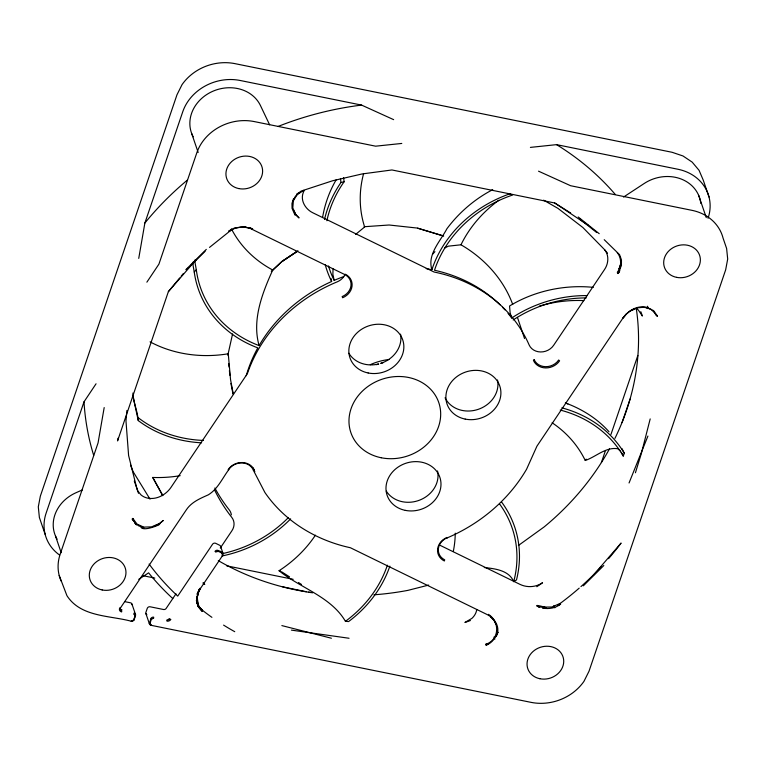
<?xml version="1.0" encoding="UTF-8"?>
<svg xmlns="http://www.w3.org/2000/svg" width="766" height="766" viewBox="0 0 766 766"><rect width="100%" height="100%" fill="white"/><g stroke="black" fill="none" stroke-linecap="round" stroke-linejoin="round"><path stroke-width="1.15" d="M333.057 268.78L332.875 274.285L334.168 280.366A148.642 129.406 -18.9 0 1 343.771 276.583M195.244 259.53L195.081 263.016L196.297 269.689A117.188 102.022 -18.9 0 0 259.1 345.6A148.642 129.406 -18.9 0 1 331.63 281.486L330.969 278.374M193.252 261.924L193.07 265.419L194.248 272.064A118.586 103.238 -18.9 0 0 257.816 347.86A148.642 129.406 -18.9 0 0 246.231 375.694M218.176 550.792L218.166 550.476A2.327 2.02 -18.9 0 0 215.007 551.357L215.926 552.162A1.398 1.216 -18.9 0 1 217.831 551.635C218.013 549.576 223.107 552.066 221.7 553.531A1.398 1.216 -18.9 0 1 222.13 555.197L222.762 555.139A2.327 2.02 -18.9 0 0 222.044 552.372L222.054 552.688M126.917 410.471L125.978 420.955L128.602 455.502L136.942 488.89A267.085 232.519 -18.9 0 0 138.502 493.304M228.067 355.558L228.268 353.777A119.027 103.621 -18.9 0 1 150.079 341.856M393.647 119.649L361.581 105.095L240.198 80.487A46.448 40.435 -18.9 0 0 182.758 111.74L144.87 223.04L138.742 258.391M118.041 438.209L117.552 440.929L168.376 291.635L179.675 277.991M104.186 407.569L98.058 442.92L60.169 554.22A46.448 40.435 -18.9 0 0 61.127 581.03M228.172 353.691L232.558 333.966M322.668 216.941C324.918 203.861 329.466 191.289 336.15 179.838M650.19 418.916L641.353 453.51L635.426 472.766M476.768 609.688L476.146 612.072A16.23 14.123 -18.9 0 1 471.866 618.411L464.905 622.471A267.085 232.519 -18.9 0 0 470.42 620.527M295.638 214.25L294.987 215.064L292.057 208.381L291.98 203.45L293.541 198.605L292.804 207.921L295.638 214.25L293.426 210.162M630.159 398.914L622.059 422.583M96.056 383.785L84.011 401.834L46.123 513.134A46.448 40.435 -18.9 0 0 59.604 555.063M133.82 619.924L134.127 619.637A2.327 2.02 -18.9 0 1 131.254 621.207L131.675 620.833A1.398 1.216 -18.9 0 0 133.399 619.895L135.496 615.625A2.327 2.02 -18.9 0 0 133.993 613.173L133.859 614.409A1.398 1.216 -18.9 0 1 134.768 615.883L135.18 615.912M134.088 619.838L135.448 615.816M149.638 622.988L149.447 622.748A2.327 2.02 -18.9 0 0 150.95 625.2L151.371 624.826A1.398 1.216 -18.9 0 1 150.471 623.361L149.638 622.988L150.816 618.737A2.327 2.02 -18.9 0 1 153.688 617.176L153.564 618.411A1.398 1.216 -18.9 0 0 151.84 619.34L151.007 618.976M150.012 623.208L151.381 619.196M601.387 462.568L605.226 451.289M610.981 434.389L637.839 355.481M198.566 592.08L197.207 597.231L198.174 604.546C193.176 602.057 204.12 578.694 197.092 594.282L199.878 588.345L200.472 588.451L222.734 555.312M647.912 436.074L629.049 482.982M621.963 448.608L624.328 453.271L623.256 456.057A117.188 102.022 -18.9 0 0 560.233 410.059M292.985 201.008L295.245 196.498L298.951 192.706L296.72 194.334L301.162 191.069L332.626 180.757L362.088 173.949L391.924 169.966L554.737 202.99L570.67 213.005M293.254 200.903L297.218 194.574L303.891 190.322M492.72 189.662C474.738 199.007 459.016 212.527 446.904 228.756C440.383 241.242 427.026 254.513 431.9 269.689A148.642 129.406 -18.9 0 0 426.212 268.655M630.437 310.852L626.243 314.156L622.921 318.11C628.589 309.971 638.375 304.466 648.63 307.827L645.891 307.482L650.774 309.158L654.758 312.183L653.139 310.326L657.515 316.243L655.964 314.223C658.76 319.987 653.092 309.129 650.478 309.301A16.383 14.142 -17.1 0 0 643.143 307.319L637.858 307.798L630.437 310.852L635.273 308.535M198.93 591.093L200.472 588.451M120.521 607.84L120.511 607.744A2.327 2.02 -18.9 0 0 121.765 610.693L121.641 611.938A3.256 2.834 -18.9 0 1 119.889 607.802L120.482 607.907L186.339 509.83C191.462 502.056 200.204 498.446 208.371 494.807C217.812 488.976 222.332 478.338 228.718 469.73L228.747 469.558A13.932 12.132 -18.9 0 1 242.018 462.913A13.932 12.132 -18.9 0 1 253.412 470.334L254.436 470.439A14.86 12.936 -18.9 0 0 242.276 462.53A14.86 12.936 -18.9 0 0 228.124 469.615L228.718 469.73M146.871 282.175L158.916 264.136L196.805 152.836A46.448 40.435 -18.9 0 1 254.245 121.574L375.627 146.182L401.786 143.443M586.143 459.131L585.243 460.481A119.027 103.621 -18.9 0 0 552.123 422.775M175.979 593.813L166.145 608.443A2.327 2.02 -18.9 0 1 163.531 609.506L150.136 606.787A2.327 2.02 -18.9 0 0 147.264 608.357L145.904 612.369A2.327 2.02 -18.9 0 0 146.861 614.638M181.178 276.172L183.438 273.443M626.243 314.156L622.873 318.177L536.937 446.166L526.568 469.252C508.528 500.16 480.004 523.858 447.239 537.876L447.028 537.445A14.86 12.936 -18.9 0 0 437.606 549.098A14.86 12.936 -18.9 0 0 444.357 560.99L444.701 559.831A13.932 12.132 -18.9 0 1 438.363 548.676A13.932 12.132 -18.9 0 1 447.2 537.751L447.239 537.876M194.248 272.064L196.297 269.689M593.267 575.295L621.102 543.046A280.777 244.44 -18.9 0 1 608.549 558.673M168.376 291.635L196.268 259.559M432.838 254.015L434.916 251.669M185.851 269.68L206.313 249.381M583.347 585.818L603.809 565.519M186.444 269.804L188.149 268.119M190.696 265.591L205.125 251.286M272.61 270.321L281.965 261.388L296.93 251.468M271.298 271.356L281.859 261.608L297.984 250.798M355.596 234.434L364.635 226.975A119.027 103.621 -18.9 0 1 363.553 173.796M209.52 247.399L231.763 229.589L228.871 230.959L234.482 227.99L243.856 226.679L252.675 228.957L249.898 227.828L252.541 229.13L246.547 227.473L240.591 227.157L234.645 228.421L229.254 231.275M518.4 545.488L544.138 526.931A267.085 232.519 -18.9 0 0 609.487 448.857M281.859 261.608L297.227 251.43M623.562 197.044L644.292 183.438A37.161 32.354 -18.9 0 1 700.785 203.383M138.732 579.335L148.604 572.853A297.275 258.803 -18.9 0 0 172.79 598.562M560.195 603.417L551.865 606.998L542.864 607.122C555.178 609.937 528.1 602.047 539.762 607.371L537.1 606.04L545.832 608.242L542.721 608.137C548.887 609.209 555.733 608.156 560.655 604.087L557.84 605.456L560.195 603.417A280.777 244.44 -18.9 0 0 579.192 588.135M158.993 523.685L151.62 526.864L143.759 527.113L137.009 524.088L132.853 518.39L133.657 520.851L132.145 518.965L136.52 524.873L134.893 522.987L138.847 525.955L143.721 527.573L141.03 527.372C144.774 532.887 170.78 519.597 154.186 526.089M484.313 567.529C495.066 568.707 508.959 570.249 513.718 581.624L516.485 579.948A118.586 103.238 -18.9 0 0 501.653 502.123M131.369 621.312L131.436 621.274C109.595 615.347 80.784 617.214 66.939 595.68L59.202 575.477M444.452 248.146L448.397 246.154L460.979 244.794C484.131 258.142 503.482 279.121 512.693 304.418M585.243 460.481C595.871 456.9 605.887 446.712 617.722 448.742L620.077 450.667M82.498 489.857L75.958 492.749A37.161 32.354 -18.9 0 0 57.096 539.178M428.711 585.071L407.962 590.356A267.085 232.519 -18.9 0 1 373.913 594.809M324.535 219.449A118.586 103.238 -18.9 0 1 340.956 182.509L344.116 181.753L343.589 177.702M708.052 218.272A46.448 40.435 -18.9 0 0 677.939 169.257L556.556 144.64L530.407 147.388M364.166 226.726L389.109 225.003L417.298 228.067L443.677 236.043M315.41 535.185A119.027 103.621 -18.9 0 1 279.054 570.727C300.358 588.087 331.056 596.647 345.437 621.331L348.607 621.561A118.586 103.238 -18.9 0 0 389.865 566.122M593.305 287.355C564.456 284.445 534.199 290.975 509.562 305.988L510.108 312.633L511.707 318.005A118.586 103.238 -18.9 0 1 587.254 295.59M349.057 638.26L291.396 630.121M253.412 470.334L264.902 492.49C284.76 521.445 316.329 540.384 350.359 547.728L486.324 614.15C494.759 618.009 501.041 627.344 496.119 636.603L496.875 634.162C494.664 638.968 491.092 643.517 485.95 645.307L488.239 643.689L485.587 644.359C499.509 640.079 500.141 621.858 488.469 614.332M306.333 591.735L282.616 586.813M308.564 592.108L310.785 592.491M226.592 565.815L293.186 579.316M143.213 575.735L154.789 578.081M124.887 601.674L130.44 602.794A2.327 2.02 -18.9 0 1 132.049 604.709M119.515 609.162L121.861 609.64M168.434 619.081L170.77 619.56M151.065 625.305L531.681 702.489C551.328 706.128 572.441 697.797 583.951 681.376L589.016 671.227L725.661 269.843L727.69 259.042L726.618 248.481L723.066 238.102A46.448 40.435 -18.9 0 0 691.985 210.344L570.613 185.726L538.536 171.172M331.4 638.231L281.85 625.592M280.624 571.177L279.054 570.727M417.614 228.182L443.083 235.851M344.71 274.592L345.294 274.209A14.86 12.936 -18.9 0 1 352.054 286.101A14.86 12.936 -18.9 0 1 342.632 297.754L342.153 296.576A13.932 12.132 -18.9 0 0 350.991 285.661A13.932 12.132 -18.9 0 0 344.662 274.506L252.091 229.34M565.346 402.916C581.854 408.977 597.279 418.552 609.008 431.746M565.787 403.088L567.874 403.921M439.674 545.124L520.114 584.429C527.2 587.838 536.056 587.263 542.519 582.744A267.085 232.519 -18.9 0 1 536.822 586.699M218.051 551.214L221.929 553.109M543.621 200.165L557.993 208.39L582.878 227.512L604.498 249.582A267.085 232.519 -18.9 0 1 607.495 253.201M281.62 571.809L289.548 576.855M298.472 582.533L301.44 584.42M554.737 202.99L588.412 225.405M578.225 216.989L599.203 233.678M579.46 218.827L596.704 232.558M202.607 610.416C196.144 605.427 195.809 595.747 199.983 589.188C195.627 595.709 195.579 605.906 202.483 610.751L199.964 607.783L202.607 610.416A280.777 244.44 -18.9 0 0 211.914 617.348M203.354 583.041L204.761 584.439A267.085 232.519 -18.9 0 1 202.952 582.974M604.221 239.681L619.57 254.676L621.456 259.894L621.427 265.524L617.923 273.539L619.627 271.059C618.353 275.004 615.72 273.031 618.66 270.379C621.552 264.816 621.379 257.587 617.262 252.665M490.537 616.831L493.955 620.355L496.042 624.462M604.498 249.582C609.296 255.222 608.539 263.772 604.479 269.603L553.636 345.313A13.932 12.132 -18.9 0 1 540.605 351.967A13.932 12.132 -18.9 0 1 529.124 344.939A150.959 131.426 -18.9 0 0 434.063 272.016L312.911 212.824C305.682 209.415 300.205 200.836 303.164 192.85A16.23 14.123 -18.9 0 1 304.198 190.571M180.192 475.667A119.027 103.621 -18.9 0 1 152.731 477.448L162.756 495.363M150.031 499.193L133.188 471.779L130.507 465.192M152.731 477.448L162.67 495.65M553.761 605.801L554.823 607.821M621.341 452.256L623.256 456.057M269.622 124.801L260.478 105.603A37.161 32.354 -18.9 0 0 211.923 91.671A37.161 32.354 -18.9 0 0 193.185 136.808M493.993 637.034L494.846 639.16M709.019 197.015L703.255 180.144L699.061 170.32L692.167 162.114L682.985 155.967L672.069 152.281L234.319 63.511C214.671 59.872 193.559 68.203 182.049 84.624L176.984 94.773L40.339 496.157L38.3 506.843L39.382 517.519L45.156 534.39M698.678 195.397L706.271 217.601M191.711 133.581L198.164 152.463M220.618 546.436L223.059 553.579M145.846 613.432L149.399 623.811M131.991 604.183L135.544 614.562M134.289 481.096L137.89 491.063L140.896 494.807A16.23 14.123 -18.9 0 0 147.627 498.12C156.59 499.93 165.724 494.893 170.808 487.655L247.389 373.616A150.959 131.426 -18.9 0 1 337.126 281.878A13.932 12.132 -18.9 0 0 344.537 275.396M55.497 536.008L61.175 552.698M517.443 317.373L524.538 338.534M201.602 442.815A118.586 103.238 -18.9 0 1 138.282 420.601C137.593 411.323 133.418 402.456 132.911 393.035M138.282 420.601L132.891 395.955M259.1 345.6C251.784 319.92 262.269 293.225 272.725 270.015A119.027 103.621 -18.9 0 1 231.409 228.833M230.92 383.45L232.96 393.734M233.352 394.442L230.547 379.61L228.268 353.777M340.458 178.497L340.956 182.509M228.68 363.505L229.044 367.038M229.398 370.572L229.867 375.283M460.979 244.794A119.027 103.621 -18.9 0 1 498.915 200.213M500.007 304.772A148.642 129.406 -18.9 0 0 434.504 270.245A117.188 102.022 -18.9 0 1 512.559 195.052L509.754 193.855A118.586 103.238 -18.9 0 0 431.9 269.689M502.515 307.29A148.642 129.406 -18.9 0 1 504.947 309.876M508.059 313.428A148.642 129.406 -18.9 0 1 511.707 318.005M331.63 281.486A118.586 103.238 -18.9 0 1 325.253 264.777M334.168 280.366A117.188 102.022 -18.9 0 1 328.499 265.984M326.89 220.732A117.188 102.022 -18.9 0 1 344.116 181.753M288.466 517.5A117.188 102.022 -18.9 0 1 222.293 553.655M290.63 518.879A118.586 103.238 -18.9 0 1 222.178 555.944M513.172 319.968A117.188 102.022 -18.9 0 1 586.268 297.907M561.832 407.847A118.586 103.238 -18.9 0 1 624.328 453.271M499.537 503.913A117.188 102.022 -18.9 0 1 513.718 581.624M455.253 533.174A119.027 103.621 -18.9 0 1 453.28 551.539M387.385 565.193A117.188 102.022 -18.9 0 1 345.437 621.331M203.411 440.431A117.188 102.022 -18.9 0 1 138.253 417.738M539.312 306.132A119.027 103.621 -18.9 0 1 583.912 300.626M376.47 364.683A53.84 46.87 -18.9 0 1 378.672 363.965A27.873 24.263 -18.9 0 1 348.875 353.25M382.962 362.816A53.84 46.87 -18.9 0 0 380.712 363.381A27.873 24.263 -18.9 0 0 400.541 334.158M370.294 364.693A53.84 46.87 -18.9 0 1 377.935 361.801A27.873 24.263 -18.9 0 0 379.974 361.217A53.84 46.87 -18.9 0 1 389.128 359.493M497.517 379.965A27.873 24.263 -18.9 0 1 478.223 409.35A27.873 24.263 -18.9 0 1 445.056 397.774M437.539 470.946A27.873 24.263 -18.9 0 1 419.758 500.083A27.873 24.263 -18.9 0 1 386.313 491.15M214.863 488.009A195.091 169.841 -18.9 0 0 229.178 509.792A13.932 12.132 -18.9 0 1 231.361 514.876M618.65 268.291A267.085 232.519 -18.9 0 1 619.943 270.235M640.816 311.676A267.085 232.519 -18.9 0 1 642.368 316.032L638.413 310.115A16.23 14.123 -18.9 0 0 636.422 308.66M254.839 471.703A150.959 131.426 -18.9 0 1 253.039 467.911M601.415 566.62A280.777 244.44 -18.9 0 1 580.934 586.612M234.741 631.691A280.777 244.44 -18.9 0 1 223.586 625.113M142.926 527.334A5.573 4.855 -18.9 0 1 143.654 528.358M647.596 306.228A281.017 244.651 -18.9 0 1 647.806 308.583M93.663 455.301A297.275 258.803 -18.9 0 1 84.011 401.834M144.87 223.04A297.275 258.803 -18.9 0 1 187.325 180.144M278.058 126.457A297.275 258.803 -18.9 0 1 361.581 105.095M556.556 144.64A297.275 258.803 -18.9 0 1 615.194 194.344M149.111 564.073A290.314 252.742 -18.9 0 0 177.722 596.111L212.565 544.214A2.327 2.02 -18.9 0 1 215.734 543.343L219.603 545.239A2.327 2.02 -18.9 0 1 220.321 548.006L231.935 530.714A13.932 12.132 -18.9 0 0 231.763 517.366A195.091 169.841 -18.9 0 1 214.499 489.8M636.46 309.77A267.085 232.519 -18.9 0 1 614.945 438.363M312.681 592.817A267.085 232.519 -18.9 0 1 218.3 560.626M498.331 632.716A37.161 32.354 -18.9 0 1 496.799 630.878M167.112 620.211L166.95 621.121A3.256 2.834 -18.9 0 0 170.617 619.637L169.698 618.823A2.327 2.02 -18.9 0 1 167.074 619.885L167.112 620.211M620.412 265.122L619.828 267.899L620.412 265.122M298.931 217.822L295.571 214.461L298.931 217.822M534.161 359.771L533.442 360.432A14.86 12.936 -18.9 0 0 545.689 367.929A14.86 12.936 -18.9 0 0 559.582 360.834L558.663 360.02A13.932 12.132 -18.9 0 1 545.631 366.675A13.932 12.132 -18.9 0 1 534.151 359.647L534.161 359.771M163.225 520.497L159.108 523.925L163.225 520.497M246.604 227.531L243.607 227.129L246.604 227.531M202.109 611.268L198.107 606.471L196.422 600.544L198.107 606.471L202.109 611.268M381.162 457.742A46.448 40.435 -18.9 0 0 439.569 405.214A46.448 40.435 -18.9 0 0 363.754 389.846A46.448 40.435 -18.9 0 0 381.162 457.742M368.149 372.975A27.873 24.263 -18.9 0 0 403.194 341.464A27.873 24.263 -18.9 0 0 357.703 332.243A27.873 24.263 -18.9 0 0 368.149 372.975M465.201 419.098A27.873 24.263 -18.9 0 0 500.246 387.586A27.873 24.263 -18.9 0 0 454.755 378.366A27.873 24.263 -18.9 0 0 465.201 419.098M405.281 510.367A27.873 24.263 -18.9 0 0 440.326 478.855A27.873 24.263 -18.9 0 0 394.835 469.635A27.873 24.263 -18.9 0 0 405.281 510.367M676.56 277.349A18.575 16.172 -18.9 0 0 699.923 256.342A18.575 16.172 -18.9 0 0 669.589 250.195A18.575 16.172 -18.9 0 0 676.56 277.349M539.915 678.733A18.575 16.172 -18.9 0 0 563.278 657.726A18.575 16.172 -18.9 0 0 532.945 651.579A18.575 16.172 -18.9 0 0 539.915 678.733M238.81 188.58A18.575 16.172 -18.9 0 0 262.173 167.572A18.575 16.172 -18.9 0 0 231.849 161.415A18.575 16.172 -18.9 0 0 238.81 188.58M102.175 589.964A18.575 16.172 -18.9 0 0 125.528 568.956A18.575 16.172 -18.9 0 0 95.204 562.809A18.575 16.172 -18.9 0 0 102.175 589.964"/></g></svg>
